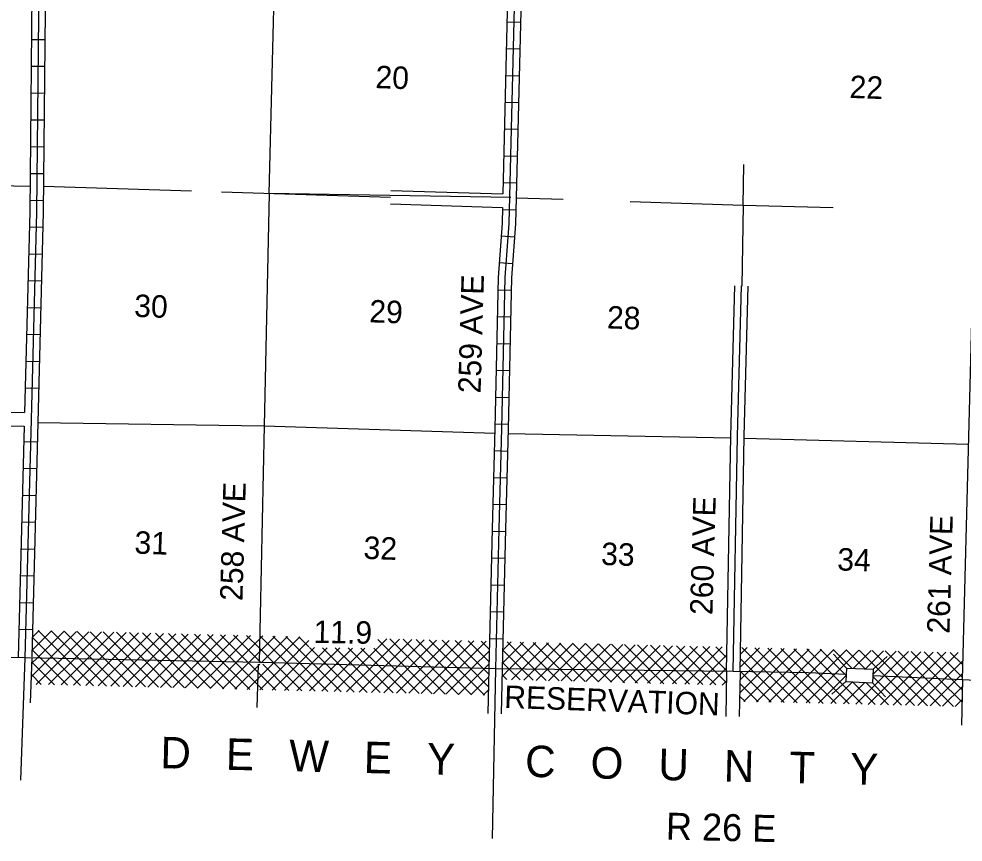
# Model space of a CAD drawing. Extents: x 761565 to 1479413, y 16349851 to 16905335.
# Drawn here: x 1133308 to 1154309, y 16522725 to 16541034 of the extents above; entities that cross this region are included whole.
import ezdxf

# ---------------------------------------------------------------- set-up
doc = ezdxf.new("R2010")
doc.units = 0
for name, color, linetype in [('L10', 7, 'Continuous'), ('L11', 7, 'Continuous'), ('L13', 7, 'Continuous'), ('L14', 7, 'Continuous'), ('L18', 7, 'Continuous'), ('L28', 7, 'Continuous'), ('L3', 7, 'Continuous'), ('L30', 7, 'Continuous'), ('L37', 7, 'Continuous'), ('L53', 7, 'Continuous'), ('L8', 7, 'Continuous'), ('L9', 7, 'Continuous')]:
    doc.layers.add(name, color=color, linetype=linetype)

msp = doc.modelspace()

# ---------------------------------------------------------------- linework, layer by layer
at = {"layer": 'L10'}
for points in [[(1144251, 16537062), (1138877, 16537153)], [(1149048, 16526522), (1149141, 16531757), (1149230, 16535098)], [(1149348, 16526518), (1149441, 16531750), (1149530, 16535090)]]:
    msp.add_lwpolyline(points, dxfattribs=at)
at = {"layer": 'L11'}
for p, q in [((1141581, 16537218), (1144071, 16537140)), ((1141571, 16536918), (1144063, 16536840)), ((1128460, 16532396), (1133433, 16532277)), ((1128453, 16532097), (1133425, 16531977))]:
    msp.add_line(p, q, dxfattribs=at)
at = {"layer": 'L13'}
for p, q in [((1149414, 16536892), (1149433, 16537797)), ((1128597, 16537392), (1133556, 16537317)), ((1133855, 16537311), (1137145, 16537207)), ((1137812, 16537186), (1141576, 16537068)), ((1144369, 16537058), (1145414, 16537024)), ((1144191, 16531814), (1149140, 16531715)), ((1149440, 16531709), (1154432, 16531577))]:
    msp.add_line(p, q, dxfattribs=at)
for points in [[(1138877, 16537153), (1139011, 16542436), (1139145, 16547693), (1139273, 16553035), (1139390, 16558284), (1139517, 16563592), (1139584, 16568868), (1139648, 16570982)], [(1138877, 16537153), (1138763, 16531982), (1138653, 16526716)], [(1146904, 16536975), (1149414, 16536892), (1151422, 16536843)], [(1149414, 16536892), (1149387, 16535092)], [(1133728, 16532059), (1138763, 16531982), (1143891, 16531822)]]:
    msp.add_lwpolyline(points, dxfattribs=at)
at = {"layer": 'L18'}
for p, q in [((1151714, 16526595), (1151429, 16526906)), ((1152310, 16526568), (1152621, 16526853)), ((1151714, 16526595), (1151701, 16526297)), ((1151714, 16526595), (1152310, 16526568)), ((1152310, 16526568), (1152297, 16526270)), ((1151701, 16526297), (1151389, 16526012)), ((1151701, 16526297), (1152297, 16526270)), ((1152297, 16526270), (1152581, 16525959))]:
    msp.add_line(p, q, dxfattribs=at)
at = {"layer": 'L3'}
for points in [[(1151708, 16526451), (1150865, 16526489), (1149198, 16526520), (1143907, 16526581), (1138659, 16526716), (1133443, 16526825), (1128194, 16526910), (1127528, 16526935), (1122963, 16527052), (1117690, 16527195), (1114626, 16527264)], [(1189676, 16525454), (1186124, 16525513), (1183483, 16525598), (1182168, 16525653), (1180859, 16525665), (1175569, 16525776), (1170280, 16525929), (1164849, 16526093), (1159756, 16526107), (1159167, 16526155), (1154445, 16526327), (1152304, 16526424)]]:
    msp.add_lwpolyline(points, dxfattribs=at)
at = {"layer": 'L37'}
for p, q in [((1133598, 16526986), (1134037, 16527425)), ((1133605, 16527276), (1133761, 16527432)), ((1133727, 16526833), (1134313, 16527419)), ((1134352, 16526818), (1133737, 16527433)), ((1134003, 16526826), (1134589, 16527412)), ((1134641, 16526811), (1134026, 16527426)), ((1134280, 16526819), (1134866, 16527405)), ((1134931, 16526804), (1134316, 16527419)), ((1134556, 16526813), (1135142, 16527399)), ((1135221, 16526797), (1134606, 16527412)), ((1134832, 16526806), (1135418, 16527392)), ((1135511, 16526790), (1134896, 16527405)), ((1135108, 16526799), (1135694, 16527385)), ((1135801, 16526783), (1135186, 16527398)), ((1135384, 16526793), (1135970, 16527379)), ((1136091, 16526776), (1135476, 16527391)), ((1135660, 16526786), (1136246, 16527372)), ((1136380, 16526769), (1135765, 16527384)), ((1135937, 16526779), (1136523, 16527365)), ((1136670, 16526762), (1136055, 16527377)), ((1136213, 16526773), (1136799, 16527359)), ((1136960, 16526755), (1136345, 16527370)), ((1136489, 16526766), (1137075, 16527352)), ((1137250, 16526748), (1136635, 16527363)), ((1136765, 16526759), (1137351, 16527345)), ((1137540, 16526741), (1136925, 16527356)), ((1137041, 16526753), (1137627, 16527339)), ((1137830, 16526734), (1137215, 16527349)), ((1137317, 16526746), (1137903, 16527332)), ((1138119, 16526727), (1137504, 16527342)), ((1137594, 16526739), (1138180, 16527325)), ((1138409, 16526720), (1137794, 16527335)), ((1137870, 16526733), (1138456, 16527319)), ((1138697, 16526715), (1138084, 16527328)), ((1138660, 16527035), (1138374, 16527321)), ((1134062, 16526825), (1133605, 16527281)), ((1138146, 16526726), (1138734, 16527314)), ((1138658, 16526956), (1139008, 16527306)), ((1139279, 16526699), (1138666, 16527312)), ((1138700, 16526715), (1139284, 16527299)), ((1139568, 16526692), (1138953, 16527307)), ((1138974, 16526706), (1139560, 16527292)), ((1139858, 16526685), (1139243, 16527300)), ((1139251, 16526699), (1139760, 16527209)), ((1139758, 16527068), (1139533, 16527293)), ((1141184, 16526653), (1141770, 16527239)), ((1141291, 16527043), (1141494, 16527246)), ((1141887, 16526636), (1141292, 16527231)), ((1141460, 16526646), (1142046, 16527232)), ((1142177, 16526629), (1141562, 16527244)), ((1141736, 16526640), (1142322, 16527226)), ((1142467, 16526622), (1141852, 16527237)), ((1142012, 16526633), (1142598, 16527219)), ((1142757, 16526615), (1142142, 16527230)), ((1142289, 16526626), (1142875, 16527212)), ((1143046, 16526608), (1142431, 16527223)), ((1142565, 16526620), (1143151, 16527206)), ((1143336, 16526601), (1142721, 16527216)), ((1142841, 16526613), (1143427, 16527199)), ((1143626, 16526594), (1143011, 16527209)), ((1143117, 16526606), (1143703, 16527192)), ((1143761, 16526742), (1143301, 16527202)), ((1143767, 16527018), (1143591, 16527195)), ((1144060, 16526700), (1144532, 16527172)), ((1144067, 16526990), (1144255, 16527179)), ((1144785, 16526566), (1144170, 16527181)), ((1144222, 16526580), (1144808, 16527166)), ((1145075, 16526559), (1144460, 16527174)), ((1144498, 16526573), (1145084, 16527159)), ((1145365, 16526552), (1144750, 16527167)), ((1144774, 16526566), (1145360, 16527152)), ((1145655, 16526545), (1145040, 16527160)), ((1145050, 16526560), (1145636, 16527146)), ((1145326, 16526553), (1145913, 16527139)), ((1145945, 16526538), (1145330, 16527153)), ((1145603, 16526546), (1146189, 16527132)), ((1146234, 16526531), (1145619, 16527146)), ((1145879, 16526540), (1146465, 16527126)), ((1146524, 16526524), (1145909, 16527139)), ((1146155, 16526533), (1146741, 16527119)), ((1146814, 16526517), (1146199, 16527132)), ((1146431, 16526526), (1147017, 16527112)), ((1147104, 16526510), (1146489, 16527125)), ((1147394, 16526503), (1146779, 16527118)), ((1147684, 16526496), (1147069, 16527111)), ((1133772, 16526832), (1133598, 16527006)), ((1138422, 16526719), (1138658, 16526956)), ((1138989, 16526706), (1138660, 16527035)), ((1139527, 16526693), (1139884, 16527050)), ((1140148, 16526678), (1139775, 16527051)), ((1139803, 16526686), (1140165, 16527048)), ((1140438, 16526671), (1140060, 16527049)), ((1140079, 16526680), (1140445, 16527045)), ((1140728, 16526664), (1140346, 16527046)), ((1140355, 16526673), (1140725, 16527042)), ((1141018, 16526657), (1140631, 16527043)), ((1140632, 16526666), (1141005, 16527040)), ((1140908, 16526660), (1141285, 16527037)), ((1141307, 16526650), (1140917, 16527040)), ((1141597, 16526643), (1141202, 16527038)), ((1143393, 16526600), (1143766, 16526973)), ((1144495, 16526573), (1144067, 16527001)), ((1146707, 16526520), (1147293, 16527106)), ((1146984, 16526513), (1147570, 16527099)), ((1147260, 16526506), (1147846, 16527092)), ((1147973, 16526489), (1147358, 16527104)), ((1147536, 16526500), (1148122, 16527086)), ((1148263, 16526482), (1147648, 16527097)), ((1147812, 16526493), (1148398, 16527079)), ((1148553, 16526475), (1147938, 16527090)), ((1148088, 16526486), (1148674, 16527072)), ((1148843, 16526468), (1148228, 16527083)), ((1148364, 16526480), (1148950, 16527066)), ((1149049, 16526545), (1148518, 16527076)), ((1149054, 16526823), (1148807, 16527069)), ((1149350, 16526617), (1149779, 16527046)), ((1149355, 16526905), (1149503, 16527052)), ((1150002, 16526440), (1149387, 16527055)), ((1149469, 16526453), (1150055, 16527039)), ((1150292, 16526433), (1149677, 16527048)), ((1149745, 16526446), (1150331, 16527032)), ((1150582, 16526426), (1149967, 16527041)), ((1150021, 16526440), (1150607, 16527026)), ((1150872, 16526419), (1150257, 16527034)), ((1150298, 16526433), (1150884, 16527019)), ((1151161, 16526412), (1150546, 16527027)), ((1150574, 16526426), (1151160, 16527012)), ((1151451, 16526405), (1150836, 16527020)), ((1150850, 16526420), (1151436, 16527006)), ((1151707, 16526433), (1151126, 16527013)), ((1151126, 16526413), (1151712, 16526999)), ((1151402, 16526406), (1151988, 16526993)), ((1151833, 16526590), (1151416, 16527006)), ((1152129, 16526576), (1151706, 16526999)), ((1151867, 16526588), (1152265, 16526986)), ((1152610, 16526377), (1151996, 16526992)), ((1152137, 16526576), (1152541, 16526979)), ((1152900, 16526370), (1152285, 16526985)), ((1152305, 16526461), (1152817, 16526973)), ((1152507, 16526380), (1153093, 16526966)), ((1153190, 16526363), (1152575, 16526978)), ((1152783, 16526373), (1153369, 16526959)), ((1153480, 16526356), (1152865, 16526971)), ((1153059, 16526367), (1153645, 16526953)), ((1153770, 16526349), (1153155, 16526964)), ((1153336, 16526360), (1153922, 16526946)), ((1154060, 16526342), (1153445, 16526957)), ((1153612, 16526353), (1154198, 16526939)), ((1154297, 16526388), (1153734, 16526950)), ((1154304, 16526664), (1154024, 16526943)), ((1144206, 16526580), (1144060, 16526725)), ((1148641, 16526473), (1149055, 16526887)), ((1149712, 16526447), (1149354, 16526806)), ((1153888, 16526347), (1154307, 16526765)), ((1143669, 16526593), (1143759, 16526683)), ((1148917, 16526466), (1149050, 16526599)), ((1149072, 16526522), (1149071, 16526523)), ((1149252, 16526519), (1149253, 16526519)), ((1149422, 16526454), (1149349, 16526528)), ((1151679, 16526400), (1151707, 16526428)), ((1152321, 16526384), (1152303, 16526402)), ((1154164, 16526340), (1154299, 16526475))]:
    msp.add_line(p, q, dxfattribs=at)
at = {"layer": 'L53'}
for p, q in [((1133593, 16526822), (1133557, 16525822)), ((1133578, 16526401), (1134003, 16526826)), ((1133589, 16526694), (1133727, 16526833)), ((1134097, 16526224), (1133590, 16526731)), ((1133693, 16526233), (1134280, 16526819)), ((1134387, 16526217), (1133772, 16526832)), ((1133970, 16526227), (1134556, 16526813)), ((1134677, 16526210), (1134062, 16526825)), ((1134246, 16526220), (1134832, 16526806)), ((1134967, 16526203), (1134352, 16526818)), ((1134522, 16526213), (1135108, 16526799)), ((1135256, 16526196), (1134641, 16526811)), ((1134798, 16526207), (1135384, 16526793)), ((1135546, 16526189), (1134931, 16526804)), ((1135074, 16526200), (1135660, 16526786)), ((1135836, 16526182), (1135221, 16526797)), ((1135351, 16526193), (1135937, 16526779)), ((1136126, 16526175), (1135511, 16526790)), ((1135627, 16526187), (1136213, 16526773)), ((1136416, 16526168), (1135801, 16526783)), ((1135903, 16526180), (1136489, 16526766)), ((1136706, 16526161), (1136091, 16526776)), ((1136179, 16526173), (1136765, 16526759)), ((1136995, 16526154), (1136380, 16526769)), ((1136455, 16526167), (1137041, 16526753)), ((1137285, 16526147), (1136670, 16526762)), ((1136731, 16526160), (1137317, 16526746)), ((1137575, 16526140), (1136960, 16526755)), ((1137008, 16526153), (1137594, 16526739)), ((1137865, 16526133), (1137250, 16526748)), ((1137284, 16526147), (1137870, 16526733)), ((1138155, 16526126), (1137540, 16526741)), ((1137560, 16526140), (1138146, 16526726)), ((1138445, 16526119), (1137830, 16526734)), ((1137836, 16526133), (1138422, 16526719)), ((1138734, 16526112), (1138119, 16526727)), ((1138388, 16526120), (1138974, 16526706)), ((1139024, 16526105), (1138409, 16526720)), ((1138665, 16526113), (1139251, 16526699)), ((1138941, 16526107), (1139527, 16526693)), ((1139604, 16526091), (1138989, 16526706)), ((1139894, 16526084), (1139279, 16526699)), ((1140183, 16526077), (1139568, 16526692)), ((1138112, 16526127), (1138667, 16526682)), ((1138628, 16526682), (1138601, 16525717)), ((1139314, 16526098), (1138732, 16526680)), ((1139217, 16526100), (1139803, 16526686)), ((1139493, 16526093), (1140079, 16526680)), ((1139769, 16526087), (1140355, 16526673)), ((1140473, 16526070), (1139858, 16526685)), ((1140045, 16526080), (1140632, 16526666)), ((1140763, 16526063), (1140148, 16526678)), ((1140322, 16526073), (1140908, 16526660)), ((1141053, 16526056), (1140438, 16526671)), ((1140598, 16526067), (1141184, 16526653)), ((1141343, 16526049), (1140728, 16526664)), ((1140874, 16526060), (1141460, 16526646)), ((1141633, 16526042), (1141018, 16526657)), ((1141150, 16526054), (1141736, 16526640)), ((1141922, 16526035), (1141307, 16526650)), ((1141426, 16526047), (1142012, 16526633)), ((1142212, 16526028), (1141597, 16526643)), ((1141703, 16526040), (1142289, 16526626)), ((1142502, 16526021), (1141887, 16526636)), ((1141979, 16526034), (1142565, 16526620)), ((1142792, 16526014), (1142177, 16526629)), ((1142255, 16526027), (1142841, 16526613)), ((1143082, 16526007), (1142467, 16526622)), ((1142531, 16526020), (1143117, 16526606)), ((1143372, 16526000), (1142757, 16526615)), ((1142807, 16526014), (1143393, 16526600)), ((1143661, 16525993), (1143046, 16526608)), ((1143083, 16526007), (1143669, 16526593)), ((1143749, 16526188), (1143336, 16526601)), ((1143755, 16526465), (1143626, 16526594)), ((1143757, 16526585), (1143738, 16525585)), ((1144057, 16526579), (1144037, 16525580)), ((1144054, 16526411), (1144222, 16526580)), ((1144455, 16526331), (1144206, 16526580)), ((1144261, 16526336), (1144498, 16526573)), ((1144745, 16526324), (1144495, 16526573)), ((1144537, 16526329), (1144774, 16526566)), ((1145035, 16526316), (1144785, 16526566)), ((1144813, 16526322), (1145050, 16526560)), ((1145324, 16526310), (1145075, 16526559)), ((1145088, 16526315), (1145326, 16526553)), ((1145615, 16526302), (1145365, 16526552)), ((1145366, 16526309), (1145603, 16526546)), ((1145641, 16526302), (1145879, 16526540)), ((1145905, 16526294), (1145655, 16526545)), ((1145916, 16526294), (1146155, 16526533)), ((1146196, 16526287), (1145945, 16526538)), ((1146192, 16526287), (1146431, 16526526)), ((1146487, 16526279), (1146234, 16526531)), ((1146467, 16526279), (1146707, 16526520)), ((1146778, 16526271), (1146524, 16526524)), ((1146742, 16526272), (1146984, 16526513)), ((1147068, 16526263), (1146814, 16526517)), ((1147018, 16526264), (1147260, 16526506)), ((1147359, 16526255), (1147104, 16526510)), ((1147293, 16526257), (1147536, 16526500)), ((1147650, 16526247), (1147394, 16526503)), ((1147568, 16526249), (1147812, 16526493)), ((1147937, 16526242), (1147684, 16526496)), ((1147844, 16526242), (1148088, 16526486)), ((1148227, 16526235), (1147973, 16526489)), ((1148122, 16526238), (1148364, 16526480)), ((1148518, 16526228), (1148263, 16526482)), ((1149048, 16526520), (1149029, 16525521)), ((1149348, 16526494), (1149329, 16525515)), ((1133807, 16526231), (1133580, 16526458)), ((1143360, 16526000), (1143753, 16526394)), ((1144164, 16526338), (1144054, 16526448)), ((1148398, 16526231), (1148641, 16526473)), ((1148808, 16526220), (1148553, 16526475)), ((1148674, 16526224), (1148917, 16526466)), ((1149044, 16526267), (1148843, 16526468)), ((1148950, 16526217), (1149044, 16526311)), ((1149339, 16526040), (1149745, 16526446)), ((1149345, 16526329), (1149469, 16526453)), ((1150037, 16525839), (1149422, 16526454)), ((1149435, 16525854), (1150021, 16526440)), ((1150327, 16525832), (1149712, 16526447)), ((1149712, 16525847), (1150298, 16526433)), ((1149988, 16525840), (1150574, 16526426)), ((1150617, 16525825), (1150002, 16526440)), ((1150264, 16525834), (1150850, 16526420)), ((1150907, 16525818), (1150292, 16526433)), ((1150540, 16525827), (1151126, 16526413)), ((1151197, 16525811), (1150582, 16526426)), ((1150816, 16525820), (1151402, 16526406)), ((1151487, 16525804), (1150872, 16526419)), ((1151092, 16525814), (1151679, 16526400)), ((1151776, 16525797), (1151161, 16526412)), ((1151369, 16525807), (1151852, 16526290)), ((1152066, 16525790), (1151451, 16526405)), ((1151645, 16525800), (1152122, 16526278)), ((1152356, 16525783), (1151849, 16526290)), ((1151921, 16525794), (1152507, 16526380)), ((1152646, 16525776), (1152145, 16526277)), ((1152197, 16525787), (1152783, 16526373)), ((1152936, 16525769), (1152321, 16526384)), ((1152473, 16525780), (1153059, 16526367)), ((1153225, 16525762), (1152610, 16526377)), ((1152750, 16525774), (1153336, 16526360)), ((1153515, 16525755), (1152900, 16526370)), ((1153026, 16525767), (1153612, 16526353)), ((1153805, 16525748), (1153190, 16526363)), ((1153302, 16525760), (1153888, 16526347)), ((1154095, 16525741), (1153480, 16526356)), ((1153578, 16525754), (1154164, 16526340)), ((1154286, 16525834), (1153770, 16526349)), ((1154291, 16526111), (1154060, 16526342)), ((1154295, 16526333), (1154276, 16525326)), ((1143636, 16525994), (1143748, 16526105)), ((1149748, 16525846), (1149343, 16526251)), ((1153854, 16525747), (1154292, 16526185)), ((1149458, 16525853), (1149338, 16525973)), ((1154130, 16525740), (1154287, 16525897))]:
    msp.add_line(p, q, dxfattribs=at)
at = {"layer": 'L8'}
for p, q in [((1144199, 16542466), (1144071, 16537140)), ((1144495, 16542309), (1144369, 16537058)), ((1144462, 16540956), (1144164, 16540963)), ((1133887, 16540569), (1133588, 16540572)), ((1144447, 16540360), (1144149, 16540367)), ((1133881, 16539973), (1133582, 16539976)), ((1144433, 16539763), (1144135, 16539771)), ((1133875, 16539376), (1133577, 16539379)), ((1144419, 16539167), (1144120, 16539174)), ((1133869, 16538780), (1133571, 16538783)), ((1144404, 16538571), (1144106, 16538578)), ((1133863, 16538183), (1133565, 16538186)), ((1144390, 16537974), (1144092, 16537981)), ((1133857, 16537587), (1133559, 16537590)), ((1144375, 16537378), (1144077, 16537385)), ((1133851, 16536990), (1133553, 16536993)), ((1144361, 16536781), (1144063, 16536788)), ((1133840, 16536391), (1133542, 16536399)), ((1144332, 16536178), (1144034, 16536200)), ((1133824, 16535795), (1133526, 16535802)), ((1144288, 16535583), (1143991, 16535605)), ((1133809, 16535198), (1133511, 16535206)), ((1144259, 16534995), (1143961, 16535002)), ((1133793, 16534602), (1133495, 16534610)), ((1144246, 16534399), (1143948, 16534405)), ((1133778, 16534005), (1133479, 16534013)), ((1144234, 16533802), (1143935, 16533809)), ((1133762, 16533409), (1133464, 16533417)), ((1144221, 16533206), (1143922, 16533212)), ((1133746, 16532813), (1133448, 16532820)), ((1144208, 16532609), (1143910, 16532616)), ((1133425, 16531977), (1133293, 16526828)), ((1133728, 16532059), (1133594, 16526849)), ((1144195, 16532013), (1143897, 16532019)), ((1133716, 16531620), (1133417, 16531628)), ((1144179, 16531416), (1143881, 16531424)), ((1133700, 16531024), (1133402, 16531031)), ((1144162, 16530819), (1143864, 16530827)), ((1133685, 16530427), (1133387, 16530435)), ((1144146, 16530223), (1143848, 16530231)), ((1133670, 16529831), (1133371, 16529838)), ((1144129, 16529627), (1143831, 16529634)), ((1133654, 16529234), (1133356, 16529242)), ((1144115, 16529031), (1143817, 16529038)), ((1133639, 16528638), (1133341, 16528646)), ((1144101, 16528434), (1143802, 16528441)), ((1133624, 16528042), (1133326, 16528049)), ((1144086, 16527838), (1143788, 16527845)), ((1133608, 16527445), (1133310, 16527453)), ((1144072, 16527241), (1143774, 16527248))]:
    msp.add_line(p, q, dxfattribs=at)
for points in [[(1144567, 16552889), (1144473, 16546564), (1144372, 16543407), (1144205, 16536484), (1144116, 16535279), (1144044, 16531921), (1143982, 16529689), (1143907, 16526581), (1143834, 16522803)], [(1133908, 16542711), (1133850, 16536735), (1133728, 16532059)], [(1128591, 16542638), (1133757, 16542563), (1133700, 16536738), (1133579, 16532123), (1133443, 16526825), (1133344, 16524101)], [(1128712, 16542486), (1133606, 16542415), (1133550, 16536740), (1133433, 16532277)], [(1154295, 16526334), (1154504, 16534304), (1154639, 16539110)], [(1144369, 16537058), (1144355, 16536477), (1144266, 16535272), (1144194, 16531917), (1144132, 16529685), (1144057, 16526579)], [(1144063, 16536840), (1144055, 16536492), (1143966, 16535286), (1143894, 16531925), (1143832, 16529693), (1143757, 16526585)]]:
    msp.add_lwpolyline(points, dxfattribs=at)
at = {"layer": 'L9'}
msp.add_lwpolyline([(1149198, 16526520), (1149291, 16531753), (1149380, 16535094)], dxfattribs=at)

# ---------------------------------------------------------------- texts
at = {"layer": 'L14'}
for s, p in [('20', (1141232, 16539496)), ('22', (1151777, 16539277)), ('30', (1135867, 16534408)), ('29', (1141095, 16534286)), ('28', (1146381, 16534151)), ('31', (1135873, 16529143)), ('32', (1140967, 16529026)), ('33', (1146252, 16528891)), ('34', (1151504, 16528769))]:
    msp.add_text(s, height=500, rotation=357.9584, dxfattribs=at).set_placement(p)
at = {"layer": 'L28'}
msp.add_text('11.9', height=500, rotation=359.0754, dxfattribs=at).set_placement((1139859, 16527155))
at = {"layer": 'L30'}
for s, p in [('259 AVE', (1143577, 16532702)), ('258 AVE', (1138280, 16528085)), ('260 AVE', (1148733, 16527771)), ('261 AVE', (1154005, 16527356))]:
    msp.add_text(s, height=500, rotation=88.3442, dxfattribs=at).set_placement(p)
at = {"layer": 'L53'}
for s, height, rotation, p in [('RESERVATION', 499.99, 357.9733, (1144097, 16525711)), ('D   E   W   E   Y      C   O   U   N   T   Y', 699.98, 358.6482, (1136450, 16524369)), ('R 26 E', 600, 358.6482, (1147694, 16522782))]:
    msp.add_text(s, height=height, rotation=rotation, dxfattribs=at).set_placement(p)

doc.saveas('drawing.dxf')
